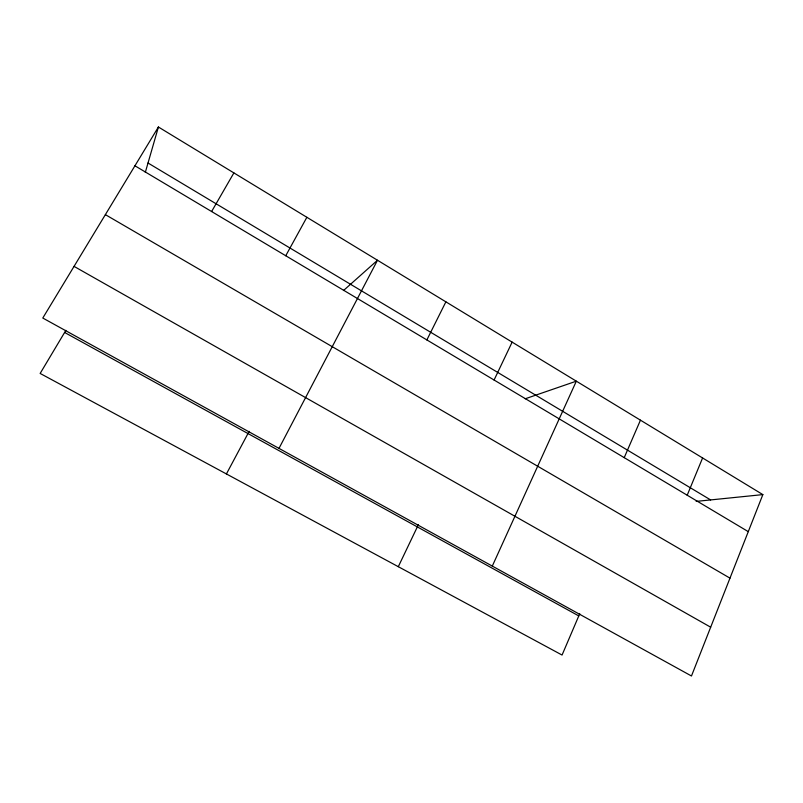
<?xml version="1.0" encoding="UTF-8"?>
<svg xmlns="http://www.w3.org/2000/svg" width="803" height="803" viewBox="0 0 803 803"><rect width="100%" height="100%" fill="white"/><g stroke="black" fill="none" stroke-linecap="round" stroke-linejoin="round"><path stroke-width="1.2" d="M145.323 172.354L158.412 127.004L762.85 494.608L691.473 675.996L42.79 318.038L158.412 127.004M687.207 495.22L702.595 457.961M579.746 613.663L562.06 655.047L40.15 373.445L65.876 330.344M624.222 457.65L640.453 420.17M492.299 566.085L576.333 381.174L525.212 398.79M494.086 380.02L512.133 342.128M398.308 566.687L418.393 524.68M426.865 339.93L445.886 301.838M278.992 448.385L377.5 260.252L343.483 290.545M226.416 473.941L249.151 431.352M285.748 255.745L306.866 217.292M211.611 211.53L233.884 172.906M696.171 501.393L762.85 494.608M64.621 332.462L578.782 615.921M74.057 266.385L710.675 627.203M105.374 214.642L729.977 578.14M134.934 165.789L748.276 531.646M148.023 163.009L710.625 499.918"/></g></svg>
